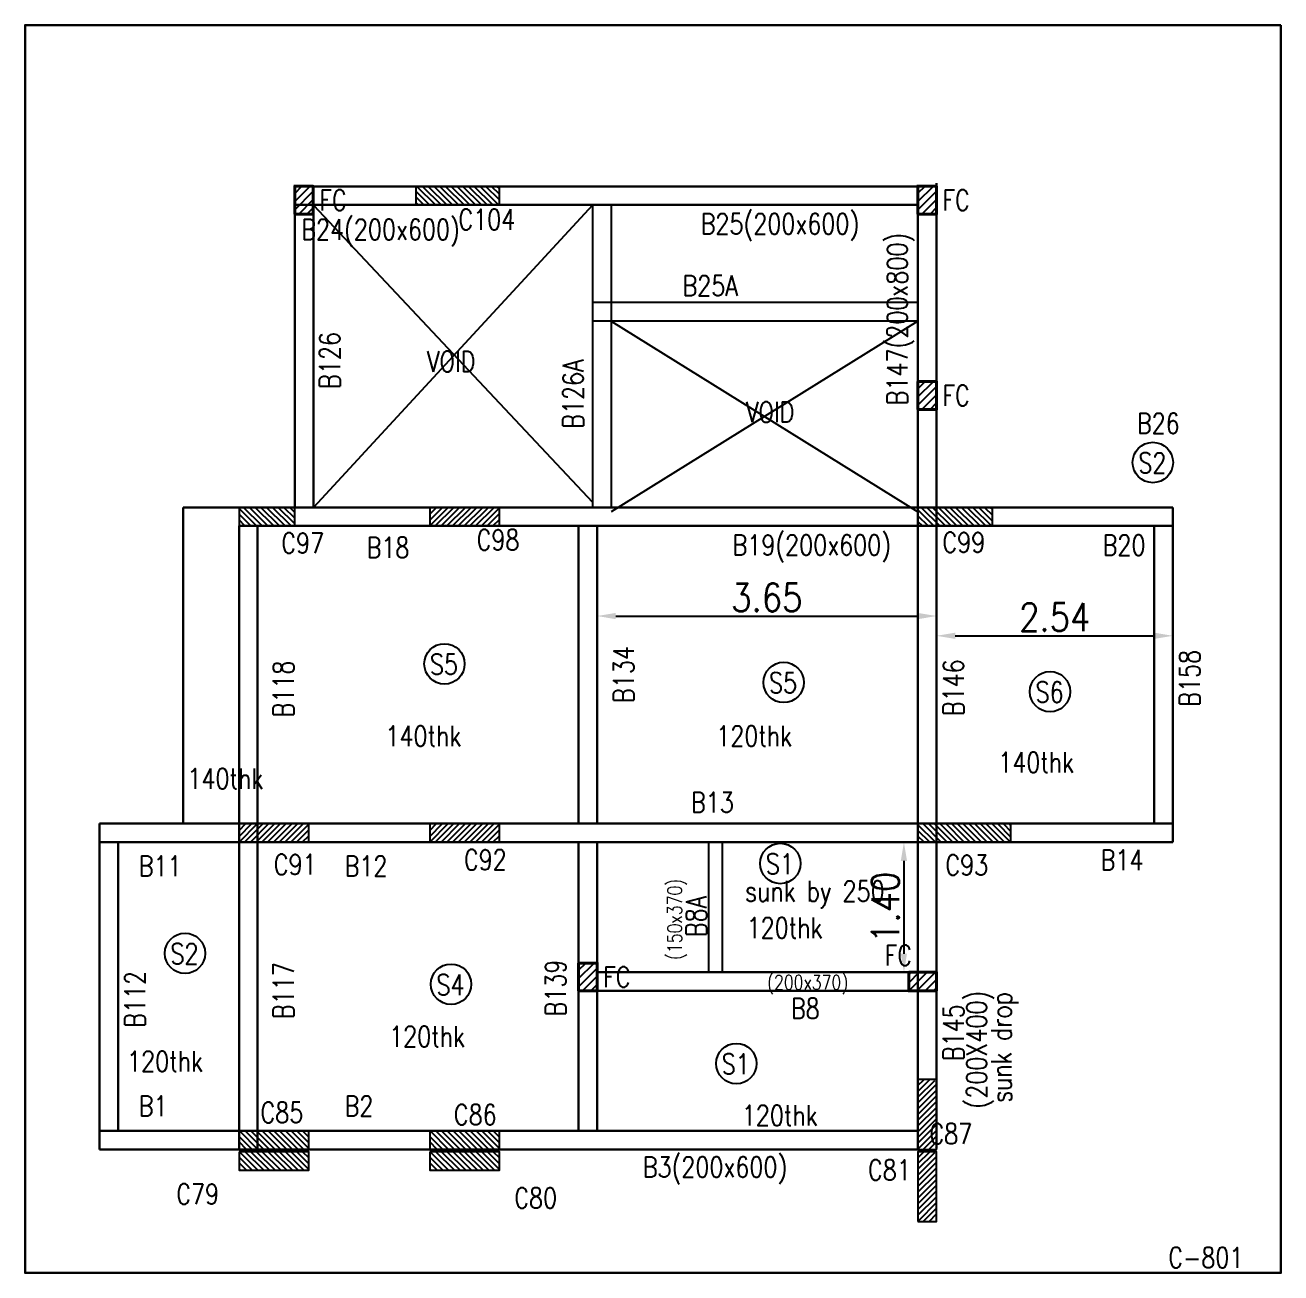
# Model space of a CAD drawing. Extents: x 461 to 37421, y -8279 to -202.
# Drawn here: x 37028.64 to 37042.14, y -7978.22 to -7964.81 of the extents above; entities that cross this region are included whole.
import ezdxf

# ---------------------------------------------------------------- set-up
doc = ezdxf.new("R2010")
doc.units = 0
doc.header["$MEASUREMENT"] = 0
doc.header["$PDMODE"] = 34
doc.header["$PDSIZE"] = 0.2
for name, color, linetype in [('COLNO', 4, 'Continuous'), ('K-col', 1, 'Continuous'), ('WAL', 5, 'Continuous')]:
    doc.layers.add(name, color=color, linetype=linetype)
doc.layers.add('DIMENSIONS', color=71, linetype='Continuous', lineweight=13)
doc.layers.add('k-beam', color=6, linetype='Continuous', lineweight=30)
doc.styles.add('RS', font='ROMANS.shx', dxfattribs={"width": 0.85})
doc.dimstyles.new('DIM1', dxfattribs={"dimtxt": 0.3, "dimasz": 0.2, "dimexe": 0.1, "dimexo": 0.0625, "dimgap": 0.05, "dimtad": 1, "dimzin": 0, "dimdsep": 46, "dimtxsty": 'RS', "dimcen": 0.09, "dimclrd": 256, "dimclre": 256, "dimclrt": 12, "dimaunit": 1, "dimadec": 3, "dimazin": 0, "dimtfac": 1, "dimtofl": 0, "dimtmove": 2, "dimatfit": 3, "dimfxl": 1, "dimtolj": 1, "dimtzin": 0, "dimlwd": -1, "dimarcsym": 0})

# ---------------------------------------------------------------- blocks, each defined once
blk = doc.blocks.new('*D2488')
at = {"lineweight": -2}
for p, q in [((37038.172, -7973.59), (37037.984, -7973.59)), ((37038.172, -7974.988), (37037.984, -7974.988))]:
    blk.add_line(p, q, dxfattribs=at)
blk.add_line((37038.084, -7973.79), (37038.084, -7974.788))
at = {"lineweight": 30}
for points in [[(37038.05, -7973.79), (37038.117, -7973.79), (37038.084, -7973.59)], [(37038.05, -7974.788), (37038.117, -7974.788), (37038.084, -7974.988)]]:
    blk.add_solid(points, dxfattribs=at)
at = {"layer": 'Defpoints', "color": 0, "lineweight": 30}
for p in [(37038.235, -7973.59), (37038.084, -7974.988), (37038.235, -7974.988)]:
    blk.add_point(p, dxfattribs=at)
at = {"color": 12, "insert": (37037.884, -7974.289), "char_height": 0.3, "attachment_point": 5, "rotation": 90, "style": 'RS'}
blk.add_mtext('\\A1;1.40', dxfattribs=at)
blk = doc.blocks.new('*D2489')
at = {"lineweight": -2}
for p, q in [((37034.785, -7971.161), (37034.785, -7971.058)), ((37038.435, -7971.161), (37038.435, -7971.058))]:
    blk.add_line(p, q, dxfattribs=at)
blk.add_line((37034.985, -7971.158), (37038.235, -7971.158))
at = {"lineweight": 30}
for points in [[(37034.985, -7971.125), (37034.985, -7971.192), (37034.785, -7971.158)], [(37038.235, -7971.125), (37038.235, -7971.192), (37038.435, -7971.158)]]:
    blk.add_solid(points, dxfattribs=at)
at = {"layer": 'Defpoints', "color": 0, "lineweight": 30}
for p in [(37038.435, -7971.158), (37034.785, -7971.224), (37038.435, -7971.224)]:
    blk.add_point(p, dxfattribs=at)
at = {"color": 12, "insert": (37036.61, -7970.958), "char_height": 0.3, "attachment_point": 5, "style": 'RS'}
blk.add_mtext('\\A1;3.65', dxfattribs=at)
blk = doc.blocks.new('*D2490')
at = {"lineweight": -2}
for p, q in [((37038.435, -7971.286), (37038.435, -7971.471)), ((37040.975, -7971.286), (37040.975, -7971.471))]:
    blk.add_line(p, q, dxfattribs=at)
blk.add_line((37038.635, -7971.371), (37040.775, -7971.371))
at = {"lineweight": 30}
for points in [[(37038.635, -7971.337), (37038.635, -7971.404), (37038.435, -7971.371)], [(37040.775, -7971.337), (37040.775, -7971.404), (37040.975, -7971.371)]]:
    blk.add_solid(points, dxfattribs=at)
at = {"layer": 'Defpoints', "color": 0, "lineweight": 30}
for p in [(37038.435, -7971.224), (37040.975, -7971.224), (37040.975, -7971.371)]:
    blk.add_point(p, dxfattribs=at)
at = {"color": 12, "insert": (37039.705, -7971.171), "char_height": 0.3, "attachment_point": 5, "style": 'RS'}
blk.add_mtext('\\A1;2.54', dxfattribs=at)

msp = doc.modelspace()

# ---------------------------------------------------------------- hatches: boundary and pattern name
h = msp.add_hatch()
h.set_pattern_fill('ANSI31', color=1, scale=0.5)
h.set_pattern_definition([(45, (-69.519595, -18.426563), (-0.04419417382, 0.04419417382), [])])
h.paths.add_polyline_path([(37031.734, -7966.538), (37031.534, -7966.538), (37031.534, -7966.838), (37031.734, -7966.838)])
h = msp.add_hatch()
h.set_pattern_fill('ANSI31', color=1, scale=0.5)
h.set_pattern_definition([(45, (-62.81953, -18.426563), (-0.04419417382, 0.04419417382), [])])
h.paths.add_polyline_path([(37038.435, -7966.538), (37038.235, -7966.538), (37038.235, -7966.838), (37038.435, -7966.838)])
h = msp.add_hatch()
h.set_pattern_fill('ANSI31', color=1, scale=0.5)
h.set_pattern_definition([(45, (-62.81953, -20.526563), (-0.04419417382, 0.04419417382), [])])
h.paths.add_polyline_path([(37038.435, -7968.638), (37038.235, -7968.638), (37038.235, -7968.938), (37038.435, -7968.938)])
h = msp.add_hatch()
h.set_pattern_fill('ANSI31', color=1, scale=0.5)
h.set_pattern_definition([(45, (-66.467676, -26.776563), (-0.04419417382, 0.04419417382), [])])
h.paths.add_polyline_path([(37034.786, -7974.888), (37034.586, -7974.888), (37034.586, -7975.188), (37034.786, -7975.188)])
h = msp.add_hatch()
h.set_pattern_fill('ANSI31', color=1, scale=0.5)
h.set_pattern_definition([(45, (-62.81953, -18.32657), (-0.04419417382, 0.04419417382), [])])
h.paths.add_polyline_path([(37038.435, -7974.988), (37038.235, -7974.988), (37038.235, -7975.188), (37038.435, -7975.188)])
h.paths.add_polyline_path([(37038.235, -7974.988), (37038.135, -7974.988), (37038.135, -7975.188), (37038.235, -7975.188)])
at = {"layer": 'K-col'}
h = msp.add_hatch(dxfattribs=at)
h.set_pattern_fill('ANSI31', color=256, scale=0.35, angle=-90, style=0)
h.set_pattern_definition([(315, (-327.20033, 237.699573), (0.030935921677, 0.030935921677), [])])
h.paths.add_polyline_path([(37033.51, -7966.74), (37033.51, -7966.54), (37033.06, -7966.54), (37033.06, -7966.74)])
h.paths.add_polyline_path([(37033.06, -7966.74), (37033.06, -7966.54), (37032.896, -7966.54, -0.067586), (37032.91, -7966.64, -0.067586), (37032.896, -7966.74)])
h.paths.add_polyline_path([(37032.835, -7966.74), (37032.896, -7966.74, 0.067586), (37032.91, -7966.64, 0.067586), (37032.896, -7966.54), (37032.835, -7966.54)])
h.paths.add_polyline_path([(37033.66, -7966.64, -0.067586), (37033.673, -7966.54), (37033.51, -7966.54), (37033.51, -7966.74), (37033.673, -7966.74, -0.067586)])
h.paths.add_polyline_path([(37033.735, -7966.54), (37033.673, -7966.54, 0.067586), (37033.66, -7966.64, 0.067586), (37033.673, -7966.74), (37033.735, -7966.74)])
h = msp.add_hatch(dxfattribs=at)
h.set_pattern_fill('ANSI31', color=256, scale=0.35, angle=-90, style=0)
h.set_pattern_definition([(315, (45237.159964, 29411.132774), (0.030935921677, 0.030935921677), [])])
h.paths.add_polyline_path([(37031.535, -7970.19), (37031.535, -7969.99), (37030.935, -7969.99), (37030.935, -7970.19)])
h = msp.add_hatch(dxfattribs=at)
h.set_pattern_fill('ANSI31', color=256, scale=0.35, angle=-180, style=0)
h.set_pattern_definition([(225, (-332.08602, 231.744265), (0.030935921677, -0.030935921677), [])])
h.paths.add_polyline_path([(37033.735, -7970.19), (37033.735, -7969.99), (37032.985, -7969.99), (37032.985, -7970.19)])
h = msp.add_hatch(dxfattribs=at)
h.set_pattern_fill('ANSI31', color=256, scale=0.35, angle=-90, style=0)
h.set_pattern_definition([(315, (45244.45826, 29405.36441), (0.030935921677, 0.030935921677), [])])
h.paths.add_polyline_path([(37039.035, -7970.19), (37039.035, -7969.99), (37038.235, -7969.99), (37038.235, -7970.19)])
h = msp.add_hatch(dxfattribs=at)
h.set_pattern_fill('ANSI31', color=256, scale=0.35, angle=-180, style=0)
h.set_pattern_definition([(225, (-334.13602, 228.344265), (0.030935921677, -0.030935921677), [])])
h.paths.add_polyline_path([(37031.685, -7973.59), (37031.685, -7973.39), (37030.935, -7973.39), (37030.935, -7973.59)])
h = msp.add_hatch(dxfattribs=at)
h.set_pattern_fill('ANSI31', color=256, scale=0.35, angle=-180, style=0)
h.set_pattern_definition([(225, (-332.08602, 228.344265), (0.030935921677, -0.030935921677), [])])
h.paths.add_polyline_path([(37033.735, -7973.59), (37033.735, -7973.39), (37032.985, -7973.39), (37032.985, -7973.59)])
h = msp.add_hatch(dxfattribs=at)
h.set_pattern_fill('ANSI31', color=256, scale=0.35, angle=-90, style=0)
h.set_pattern_definition([(315, (-331.95215, 227.42899), (0.030935921677, 0.030935921677), [])])
h.paths.add_polyline_path([(37038.235, -7973.39), (37038.235, -7973.59), (37039.235, -7973.59), (37039.235, -7973.39)])
h = msp.add_hatch(dxfattribs=at)
h.set_pattern_fill('ANSI31', color=256, scale=0.35, angle=-180, style=0)
h.set_pattern_definition([(225, (-328.392544, 225.96448), (0.030935921677, -0.030935921677), [])])
h.paths.add_polyline_path([(37038.435, -7976.154, 0.135792), (37038.235, -7976.154), (37038.235, -7976.877, 0.135792), (37038.435, -7976.877)])
h = msp.add_hatch(dxfattribs=at)
h.set_pattern_fill('ANSI31', color=256, scale=0.35, angle=-270, style=0)
h.set_pattern_definition([(135, (45233.78956, 29389.936516), (-0.030935921677, -0.030935921677), [])])
h.paths.add_polyline_path([(37031.671, -7976.891, 0.135792), (37031.671, -7976.691), (37030.948, -7976.691, 0.135792), (37030.948, -7976.891)])
h = msp.add_hatch(dxfattribs=at)
h.set_pattern_fill('ANSI31', color=256, scale=0.35, angle=-270, style=0)
h.set_pattern_definition([(135, (45235.83956, 29389.936516), (-0.030935921677, -0.030935921677), [])])
h.paths.add_polyline_path([(37033.721, -7976.891, 0.135792), (37033.721, -7976.691), (37032.998, -7976.691, 0.135792), (37032.998, -7976.891)])
h = msp.add_hatch(dxfattribs=at)
h.set_pattern_fill('ANSI31', color=256, scale=0.35, angle=-270, style=0)
h.set_pattern_definition([(135, (45233.78956, 29389.711516), (-0.030935921677, -0.030935921677), [])])
h.paths.add_polyline_path([(37031.671, -7977.116, 0.135792), (37031.671, -7976.916), (37030.948, -7976.916, 0.135792), (37030.948, -7977.116)])
h = msp.add_hatch(dxfattribs=at)
h.set_pattern_fill('ANSI31', color=256, scale=0.35, angle=-270, style=0)
h.set_pattern_definition([(135, (45235.83956, 29389.711516), (-0.030935921677, -0.030935921677), [])])
h.paths.add_polyline_path([(37033.721, -7977.116, 0.135792), (37033.721, -7976.916), (37032.998, -7976.916, 0.135792), (37032.998, -7977.116)])
h = msp.add_hatch(dxfattribs=at)
h.set_pattern_fill('ANSI31', color=256, scale=0.35, angle=-180, style=0)
h.set_pattern_definition([(225, (-328.392544, 225.18948), (0.030935921677, -0.030935921677), [])])
h.paths.add_polyline_path([(37038.435, -7976.929, 0.135792), (37038.235, -7976.929), (37038.235, -7977.652, 0.135792), (37038.435, -7977.652)])

# ---------------------------------------------------------------- linework, layer by layer
for p, q in [((37034.735, -7966.741, 0), (37031.735, -7969.99, 0)), ((37031.736, -7966.741, 0), (37034.736, -7969.936, 0)), ((37034.935, -7967.99, 0), (37038.235, -7970.038, 0)), ((37038.235, -7967.99, 0), (37034.935, -7970.038, 0))]:
    msp.add_line(p, q)
at = {"color": 3}
for p, q in [((37034.735, -7966.741, 0), (37034.735, -7969.991, 0)), ((37034.935, -7966.741, 0), (37034.935, -7969.991, 0)), ((37038.235, -7967.788, 0), (37034.736, -7967.788, 0)), ((37038.235, -7967.988, 0), (37034.736, -7967.988, 0)), ((37035.985, -7974.988, 0), (37035.985, -7973.588, 0)), ((37036.135, -7974.988, 0), (37036.135, -7973.588, 0))]:
    msp.add_line(p, q, dxfattribs=at)
at = {"color": 3, "lineweight": 40, "elevation": 0}
for points in [[(37031.534, -7966.838), (37031.734, -7966.838), (37031.734, -7966.538), (37031.534, -7966.538)], [(37038.235, -7966.838), (37038.435, -7966.838), (37038.435, -7966.538), (37038.235, -7966.538)], [(37038.235, -7968.938), (37038.435, -7968.938), (37038.435, -7968.638), (37038.235, -7968.638)], [(37034.586, -7975.188), (37034.786, -7975.188), (37034.786, -7974.888), (37034.586, -7974.888)], [(37038.435, -7975.188), (37038.435, -7974.988), (37038.135, -7974.988), (37038.135, -7975.188)]]:
    msp.add_lwpolyline(points, close=True, dxfattribs=at)
at = {"color": 1, "lineweight": 40, "elevation": 0}
for points in [[(37031.534, -7966.838), (37031.734, -7966.838), (37031.734, -7966.538), (37031.534, -7966.538)], [(37038.235, -7966.838), (37038.435, -7966.838), (37038.435, -7966.538), (37038.235, -7966.538)], [(37038.235, -7968.938), (37038.435, -7968.938), (37038.435, -7968.638), (37038.235, -7968.638)], [(37034.586, -7975.188), (37034.786, -7975.188), (37034.786, -7974.888), (37034.586, -7974.888)], [(37038.435, -7975.188), (37038.435, -7974.988), (37038.135, -7974.988), (37038.135, -7975.188)]]:
    msp.add_lwpolyline(points, close=True, dxfattribs=at)
for centre in [(37040.76, -7969.508, 0), (37033.144, -7971.673, 0), (37036.791, -7971.872, 0), (37039.655, -7971.971, 0), (37036.755, -7973.818, 0), (37030.355, -7974.784, 0), (37033.215, -7975.116, 0), (37036.282, -7975.969, 0)]:
    msp.add_circle(centre, 0.217)
at = {"layer": 'DIMENSIONS', "lineweight": 30}
msp.add_lwpolyline([(37042.137, -7964.807), (37028.635, -7964.807), (37028.635, -7978.219), (37042.137, -7978.219)], close=True, dxfattribs=at)
at = {"layer": 'k-beam'}
for p, q in [((37031.535, -7966.523, 0), (37031.535, -7966.538, 0)), ((37031.535, -7969.988, 0), (37031.535, -7966.538, 0)), ((37038.235, -7966.54, 0), (37031.535, -7966.54, 0)), ((37038.235, -7966.523, 0), (37038.235, -7966.527, 0)), ((37038.235, -7966.538, 0), (37038.235, -7968.938, 0)), ((37038.435, -7966.523, 0), (37038.435, -7966.504, 0)), ((37038.435, -7966.538, 0), (37038.435, -7966.738, 0)), ((37038.435, -7968.738, 0), (37038.435, -7966.538, 0)), ((37038.235, -7966.74, 0), (37031.535, -7966.74, 0)), ((37031.735, -7969.988, 0), (37031.735, -7966.729, 0)), ((37038.235, -7968.738, 0), (37038.235, -7976.88, 0)), ((37038.435, -7968.738, 0), (37038.435, -7976.88, 0)), ((37030.935, -7969.99, 0), (37030.335, -7969.99, 0)), ((37030.335, -7969.99, 0), (37030.335, -7973.388, 0)), ((37030.935, -7969.99, 0), (37038.235, -7969.99, 0)), ((37038.235, -7969.99, 0), (37040.975, -7969.99, 0)), ((37040.975, -7971.055, 0), (37040.975, -7969.99, 0)), ((37030.935, -7970.188, 0), (37030.935, -7973.388, 0)), ((37030.935, -7970.19, 0), (37040.975, -7970.19, 0)), ((37031.135, -7970.188, 0), (37031.135, -7973.388, 0)), ((37034.585, -7970.188, 0), (37034.585, -7973.388, 0)), ((37034.785, -7970.188, 0), (37034.785, -7973.388, 0)), ((37040.775, -7970.188, 0), (37040.775, -7973.388, 0)), ((37040.975, -7973.59, 0), (37040.975, -7970.588, 0)), ((37029.435, -7976.891, 0), (37029.435, -7973.388, 0)), ((37029.435, -7973.39, 0), (37040.975, -7973.39, 0)), ((37030.935, -7976.885, 0), (37030.935, -7973.388, 0)), ((37031.135, -7976.885, 0), (37031.135, -7973.388, 0)), ((37029.435, -7973.59, 0), (37040.975, -7973.59, 0)), ((37029.635, -7976.691, 0), (37029.635, -7973.59, 0)), ((37034.786, -7974.988, 0), (37038.235, -7974.988, 0)), ((37034.786, -7975.188, 0), (37038.235, -7975.188, 0)), ((37038.235, -7976.691, 0), (37029.435, -7976.691, 0)), ((37038.235, -7976.891, 0), (37029.435, -7976.891, 0))]:
    msp.add_line(p, q, dxfattribs=at)
at = {"layer": 'k-beam', "color": 3}
for p, q in [((37034.586, -7976.691, 0), (37034.586, -7973.59, 0)), ((37034.786, -7976.691, 0), (37034.786, -7973.59, 0))]:
    msp.add_line(p, q, dxfattribs=at)
at = {"layer": 'K-col', "elevation": 0}
for points in [[(37032.835, -7966.54), (37032.835, -7966.74), (37033.735, -7966.74), (37033.735, -7966.54)], [(37030.935, -7969.99), (37030.935, -7970.19), (37031.535, -7970.19), (37031.535, -7969.99)], [(37032.985, -7969.99), (37032.985, -7970.19), (37033.735, -7970.19), (37033.735, -7969.99)], [(37038.235, -7969.99), (37038.235, -7970.19), (37039.035, -7970.19), (37039.035, -7969.99)], [(37030.935, -7973.39), (37030.935, -7973.59), (37031.685, -7973.59), (37031.685, -7973.39)], [(37032.985, -7973.39), (37032.985, -7973.59), (37033.735, -7973.59), (37033.735, -7973.39)], [(37038.235, -7973.39), (37038.235, -7973.59), (37039.235, -7973.59), (37039.235, -7973.39)], [(37038.235, -7976.891), (37038.435, -7976.891), (37038.435, -7976.141), (37038.235, -7976.141)], [(37030.935, -7976.691), (37030.935, -7976.891), (37031.685, -7976.891), (37031.685, -7976.691)], [(37032.985, -7976.691), (37032.985, -7976.891), (37033.735, -7976.891), (37033.735, -7976.691)], [(37030.935, -7976.916), (37030.935, -7977.116), (37031.685, -7977.116), (37031.685, -7976.916)], [(37032.985, -7976.916), (37032.985, -7977.116), (37033.735, -7977.116), (37033.735, -7976.916)], [(37038.235, -7977.666), (37038.435, -7977.666), (37038.435, -7976.916), (37038.235, -7976.916)]]:
    msp.add_lwpolyline(points, close=True, dxfattribs=at)
at = {"layer": 'WAL'}
for p, q in [((37038.235, -7966.527, 0), (37038.235, -7966.523, 0)), ((37038.235, -7968.94, 0), (37038.235, -7966.538, 0)), ((37038.435, -7966.523, 0), (37038.435, -7966.504, 0)), ((37038.435, -7968.74, 0), (37038.435, -7966.538, 0))]:
    msp.add_line(p, q, dxfattribs=at)

# ---------------------------------------------------------------- texts
at = {"layer": 'COLNO', "color": 1, "lineweight": -3, "style": 'RS', "width": 0.8}
for s, p in [('FC', (37031.798, -7966.798, 0)), ('FC', (37038.498, -7966.798, 0)), ('FC', (37038.498, -7968.898, 0)), ('S2', (37040.604, -7969.623, 0)), ('S5', (37032.987, -7971.788, 0)), ('S5', (37036.634, -7971.987, 0)), ('S6', (37039.499, -7972.086, 0)), ('S1', (37036.599, -7973.933, 0)), ('S2', (37030.198, -7974.899, 0)), ('FC', (37037.877, -7974.915, 0)), ('FC', (37034.85, -7975.148, 0)), ('S4', (37033.058, -7975.232, 0)), ('S1', (37036.125, -7976.084, 0))]:
    msp.add_text(s, height=0.22, rotation=359.9918, dxfattribs=at).set_placement(p)
at = {"layer": 'COLNO', "color": 3, "lineweight": -3, "style": 'RS', "width": 0.8}
for s, height, rotation, p in [('B24(200x600)', 0.22, 359.9918, (37031.604, -7967.114, 0)), ('B25(200x600)', 0.22, 359.9918, (37035.899, -7967.052, 0)), ('B147(200x800)', 0.22, 89.9918, (37038.122, -7968.893, 0)), ('B25A', 0.22, 359.9918, (37035.703, -7967.718, 0)), ('B126', 0.22, 89.9918, (37032.021, -7968.717, 0)), ('VOID', 0.22, 359.9918, (37032.955, -7968.532, 0)), ('B126A', 0.22, 89.9918, (37034.638, -7969.145, 0)), ('VOID', 0.22, 359.9918, (37036.384, -7969.076, 0)), ('B26', 0.22, 359.9918, (37040.589, -7969.197, 0)), ('B19(200x600)', 0.22, 359.9918, (37036.241, -7970.505, 0)), ('B18', 0.22, 359.9918, (37032.307, -7970.532, 0)), ('B20', 0.22, 359.9918, (37040.221, -7970.507, 0)), ('B134', 0.22, 89.9918, (37035.181, -7972.092, 0)), ('B158', 0.22, 89.9918, (37041.267, -7972.133, 0)), ('B118', 0.22, 89.9918, (37031.523, -7972.248, 0)), ('B146', 0.22, 89.9918, (37038.727, -7972.234, 0)), ('140thk', 0.22, 359.9918, (37032.509, -7972.558, 0)), ('120thk', 0.22, 359.9918, (37036.066, -7972.558, 0)), ('140thk', 0.22, 359.9918, (37039.098, -7972.841, 0)), ('140thk', 0.22, 359.9918, (37030.38, -7973.016, 0)), ('B13', 0.22, 359.9918, (37035.795, -7973.271, 0)), ('B11', 0.22, 359.9918, (37029.857, -7973.956, 0)), ('B12', 0.22, 359.9918, (37032.071, -7973.956, 0)), ('B14', 0.22, 359.9918, (37040.199, -7973.89, 0)), ('(150x370)', 0.154, 89.9918, (37035.697, -7974.854, 0)), ('sunk by 250', 0.22, 359.9918, (37036.375, -7974.226, 0)), ('B8A', 0.22, 89.9918, (37035.961, -7974.609, 0)), ('120thk', 0.22, 359.9918, (37036.393, -7974.619, 0)), ('B117', 0.22, 89.9918, (37031.523, -7975.49, 0)), ('B139', 0.22, 89.9918, (37034.449, -7975.462, 0)), ('B112', 0.22, 89.9918, (37029.927, -7975.584, 0)), ('(200x370)', 0.154, 359.9918, (37036.613, -7975.173, 0)), ('(200X400)', 0.22, 89.9918, (37038.976, -7976.452, 0)), ('sunk drop', 0.22, 89.9918, (37039.242, -7976.39, 0)), ('B8', 0.22, 359.9918, (37036.869, -7975.486, 0)), ('B145', 0.22, 89.9918, (37038.727, -7975.942, 0)), ('120thk', 0.22, 359.9918, (37032.549, -7975.788, 0)), ('120thk', 0.22, 359.9918, (37029.732, -7976.055, 0)), ('B1', 0.22, 359.9918, (37029.857, -7976.535, 0)), ('B2', 0.22, 359.9918, (37032.071, -7976.535, 0)), ('120thk', 0.22, 359.9918, (37036.341, -7976.636, 0)), ('B3(200x600)', 0.22, 359.9918, (37035.276, -7977.191, 0)), ('C-801', 0.22, 359.9918, (37040.927, -7978.164))]:
    msp.add_text(s, height=height, rotation=rotation, dxfattribs=at).set_placement(p)
at = {"layer": 'COLNO', "lineweight": -3, "style": 'RS', "width": 0.8}
for s, p in [('C104', (37033.294, -7967.006, 0)), ('C98', (37033.49, -7970.449, 0)), ('C99', (37038.498, -7970.476, 0)), ('C97', (37031.39, -7970.484, 0)), ('C91', (37031.309, -7973.938, 0)), ('C92', (37033.353, -7973.888, 0)), ('C93', (37038.53, -7973.945, 0)), ('C85', (37031.166, -7976.605, 0)), ('C86', (37033.245, -7976.628, 0)), ('C87', (37038.358, -7976.833, 0)), ('C81', (37037.698, -7977.222, 0)), ('C79', (37030.261, -7977.481, 0)), ('C80', (37033.895, -7977.523, 0))]:
    msp.add_text(s, height=0.22, rotation=359.9918, dxfattribs=at).set_placement(p)

# ---------------------------------------------------------------- dimensions: what is measured, and where the dimension line sits
for base, p1, p2, picture, middle in [((37038.435, -7971.158, 0), (37034.785, -7971.224, 0), (37038.435, -7971.224, 0), '*D2489', (37036.61, -7970.958, 0)), ((37040.975, -7971.371, 0), (37038.435, -7971.224, 0), (37040.975, -7971.224, 0), '*D2490', (37039.705, -7971.171, 0))]:
    dim = msp.add_linear_dim(base=base, p1=p1, p2=p2, dimstyle='DIM1', override={"dimpost": '\\X', "dimfxl": 150})
    dim.commit()
    dim.dimension.update_dxf_attribs({"geometry": picture, "text_midpoint": middle})
dim = msp.add_linear_dim(base=(37038.084, -7974.988, 0), p1=(37038.235, -7973.59, 0), p2=(37038.235, -7974.988, 0), angle=90, dimstyle='DIM1', override={"dimpost": '\\X', "dimfxl": 150})
dim.commit()
dim.dimension.update_dxf_attribs({"geometry": '*D2488', "text_midpoint": (37037.884, -7974.289, 0)})

doc.saveas('drawing.dxf')
